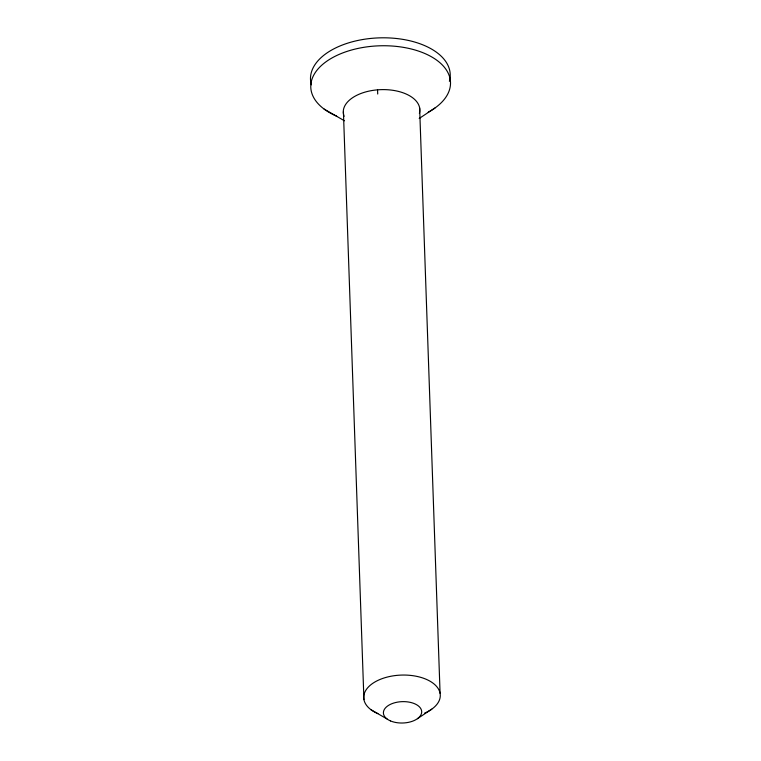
<?xml version="1.0" encoding="UTF-8"?>
<svg xmlns="http://www.w3.org/2000/svg" width="761" height="761" viewBox="0 0 761 761"><rect width="100%" height="100%" fill="white"/><g stroke="black" fill="none" stroke-linecap="round" stroke-linejoin="round"><path stroke-width="1.14" d="M419.634 107.843L440.077 693.281M419.197 118.488L434.959 108.014M417.437 718.688L431.763 709.166M324.119 109.08L344.476 120.799M371.026 709.747L387.064 718.983M377.542 89.836L377.722 94.022M363.92 699.587L343.42 111.791M336.676 116.157A69.907 38.992 -2 0 1 328.448 60.1A69.907 38.992 -2 0 1 429.508 55.724A69.907 38.992 -2 0 1 428.234 112.2M311.411 84.823A69.907 38.992 -2 0 1 380.148 37.841A69.907 38.992 -2 0 1 449.38 81.275M344.105 116.347A38.307 21.365 -2 0 1 380.548 89.655A38.307 21.365 -2 0 1 419.378 113.427M377.913 713.628A38.307 21.365 -2 0 1 374.45 682.256A38.307 21.365 -2 0 1 430.888 681.713A38.307 21.365 -2 0 1 424.514 713.181M390.507 720.924A19.149 10.683 -2 0 0 421.461 713.533A19.149 10.683 -2 0 0 395.691 702.508A19.149 10.683 -2 0 0 390.507 720.924"/></g></svg>
